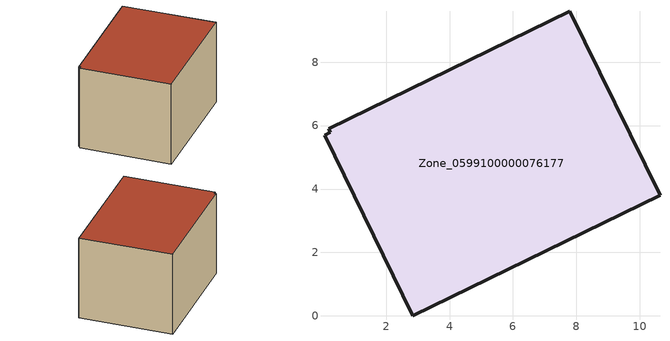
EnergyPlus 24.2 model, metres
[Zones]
Zone_0599100000076177
 floor ground (C_G): 10.64,3.8 2.84,0 0.06,5.69 0.25,5.79 0.19,5.9 7.8,9.61 z0
 wall outside (C_F): 10.64,3.8 7.8,9.61 0.19,5.9 0.25,5.79 0.06,5.69 2.84,0 10.64,3.8 z0:5.95
 roof outside (C_R): 2.84,0 10.64,3.8 7.8,9.61 0.19,5.9 0.25,5.79 0.06,5.69 z5.95
[BUILDING]
Pand.0599100000076177: North Axis=0; Terrain=City; Loads Convergence Tolerance Value=0.04; Temperature Convergence Tolerance Value=0.4; Solar Distribution=FullExterior; Maximum Number of Warmup Days=25; Minimum Number of Warmup Days=1
[Site:Location]
Rotterdam.The.Hague.AP_ZH_NLD Design_Conditions: Latitude=51.96; Longitude=4.45; Time Zone=1; Elevation=-4.5
[SITE:GROUNDTEMPERATURE:BUILDINGSURFACE]
18, 18, 18, 18, 18, 18, 18, 18, 18, 18, 18, 18
[MATERIAL] Thermal Absorptance=0.9; Solar Absorptance=0.7; Visible Absorptance=0.7
Name | Roughness | Thickness | Conductivity | Density | Specific Heat
G.TC.1946-1964 | MediumSmooth | 0.15 | 1 | 540 | 1210
F.TC.1946-1964 | Rough | 0.3 | 0.857143 | 1920 | 840
R.TC.1946-1964 | MediumRough | 0.2 | 0.235294 | 1500 | 1000
[CONSTRUCTION]
C_G: G.TC.1946-1964
C_F: F.TC.1946-1964
C_R: R.TC.1946-1964
[ZONE]
Zone_0599100000076177: Type=1; Multiplier=1; Ceiling Height=Autocalculate; Volume=Autocalculate; Floor Area=autocalculate; Part of Total Floor Area=Yes
[ZONEINFILTRATION:DESIGNFLOWRATE]
Infil_Zone_0599100000076177: Zone or ZoneList or Space or SpaceList=Zone_0599100000076177; Schedule=AlwaysOn; Design Flow Rate Calculation Method=Flow/Area; Flow Rate per Floor Area=0.003; Constant Term Coefficient=1; Temperature Term Coefficient=0; Velocity Term Coefficient=0; Velocity Squared Term Coefficient=0
[HVACTEMPLATE:ZONE:IDEALLOADSAIRSYSTEM]
Zone_0599100000076177: Maximum Heating Supply Air Temperature=50; Minimum Cooling Supply Air Temperature=13; Maximum Heating Supply Air Humidity Ratio=0.0156; Minimum Cooling Supply Air Humidity Ratio=0.0077; Heating Limit=NoLimit; Cooling Limit=NoLimit; Dehumidification Control Type=ConstantSensibleHeatRatio; Cooling Sensible Heat Ratio=0.7; Dehumidification Setpoint=60; Humidification Control Type=None; Humidification Setpoint=30; Outdoor Air Method=None; Outdoor Air Flow Rate per Person=0.00944; Outdoor Air Flow Rate per Zone Floor Area=0; Outdoor Air Flow Rate per Zone=0; Demand Controlled Ventilation Type=None; Outdoor Air Economizer Type=NoEconomizer; Heat Recovery Type=None; Sensible Heat Recovery Effectiveness=0.7; Latent Heat Recovery Effectiveness=0.65
[ZONECONTROL:THERMOSTAT]
ThermostatControl_Zone_0599100000076177: Zone or ZoneList=Zone_0599100000076177; Control Type Schedule=DualSetpointControlType; Control 1=Thermostat_Zone_0599100000076177; Temperature Difference Between Cutout And Setpoint=0
[THERMOSTATSETPOINT:DUALSETPOINT]
Thermostat_Zone_0599100000076177: Heating Setpoint Temperature Schedule=HeatingSetpoint_Zone_0599100000076177; Cooling Setpoint Temperature Schedule=CoolingSetpoint_Zone_0599100000076177
[SCHEDULE:COMPACT]
HeatingSetpoint_Zone_0599100000076177: Through: 12/31, For: AllDays, Until: 24:00, 21
CoolingSetpoint_Zone_0599100000076177: Through: 12/31, For: AllDays, Until: 24:00, 24
DualSetpointControlType: Through: 12/31, For: AllDays, Until: 24:00, 4
AlwaysOn: Through: 12/31, For: AllDays, Until: 24:00, 1
